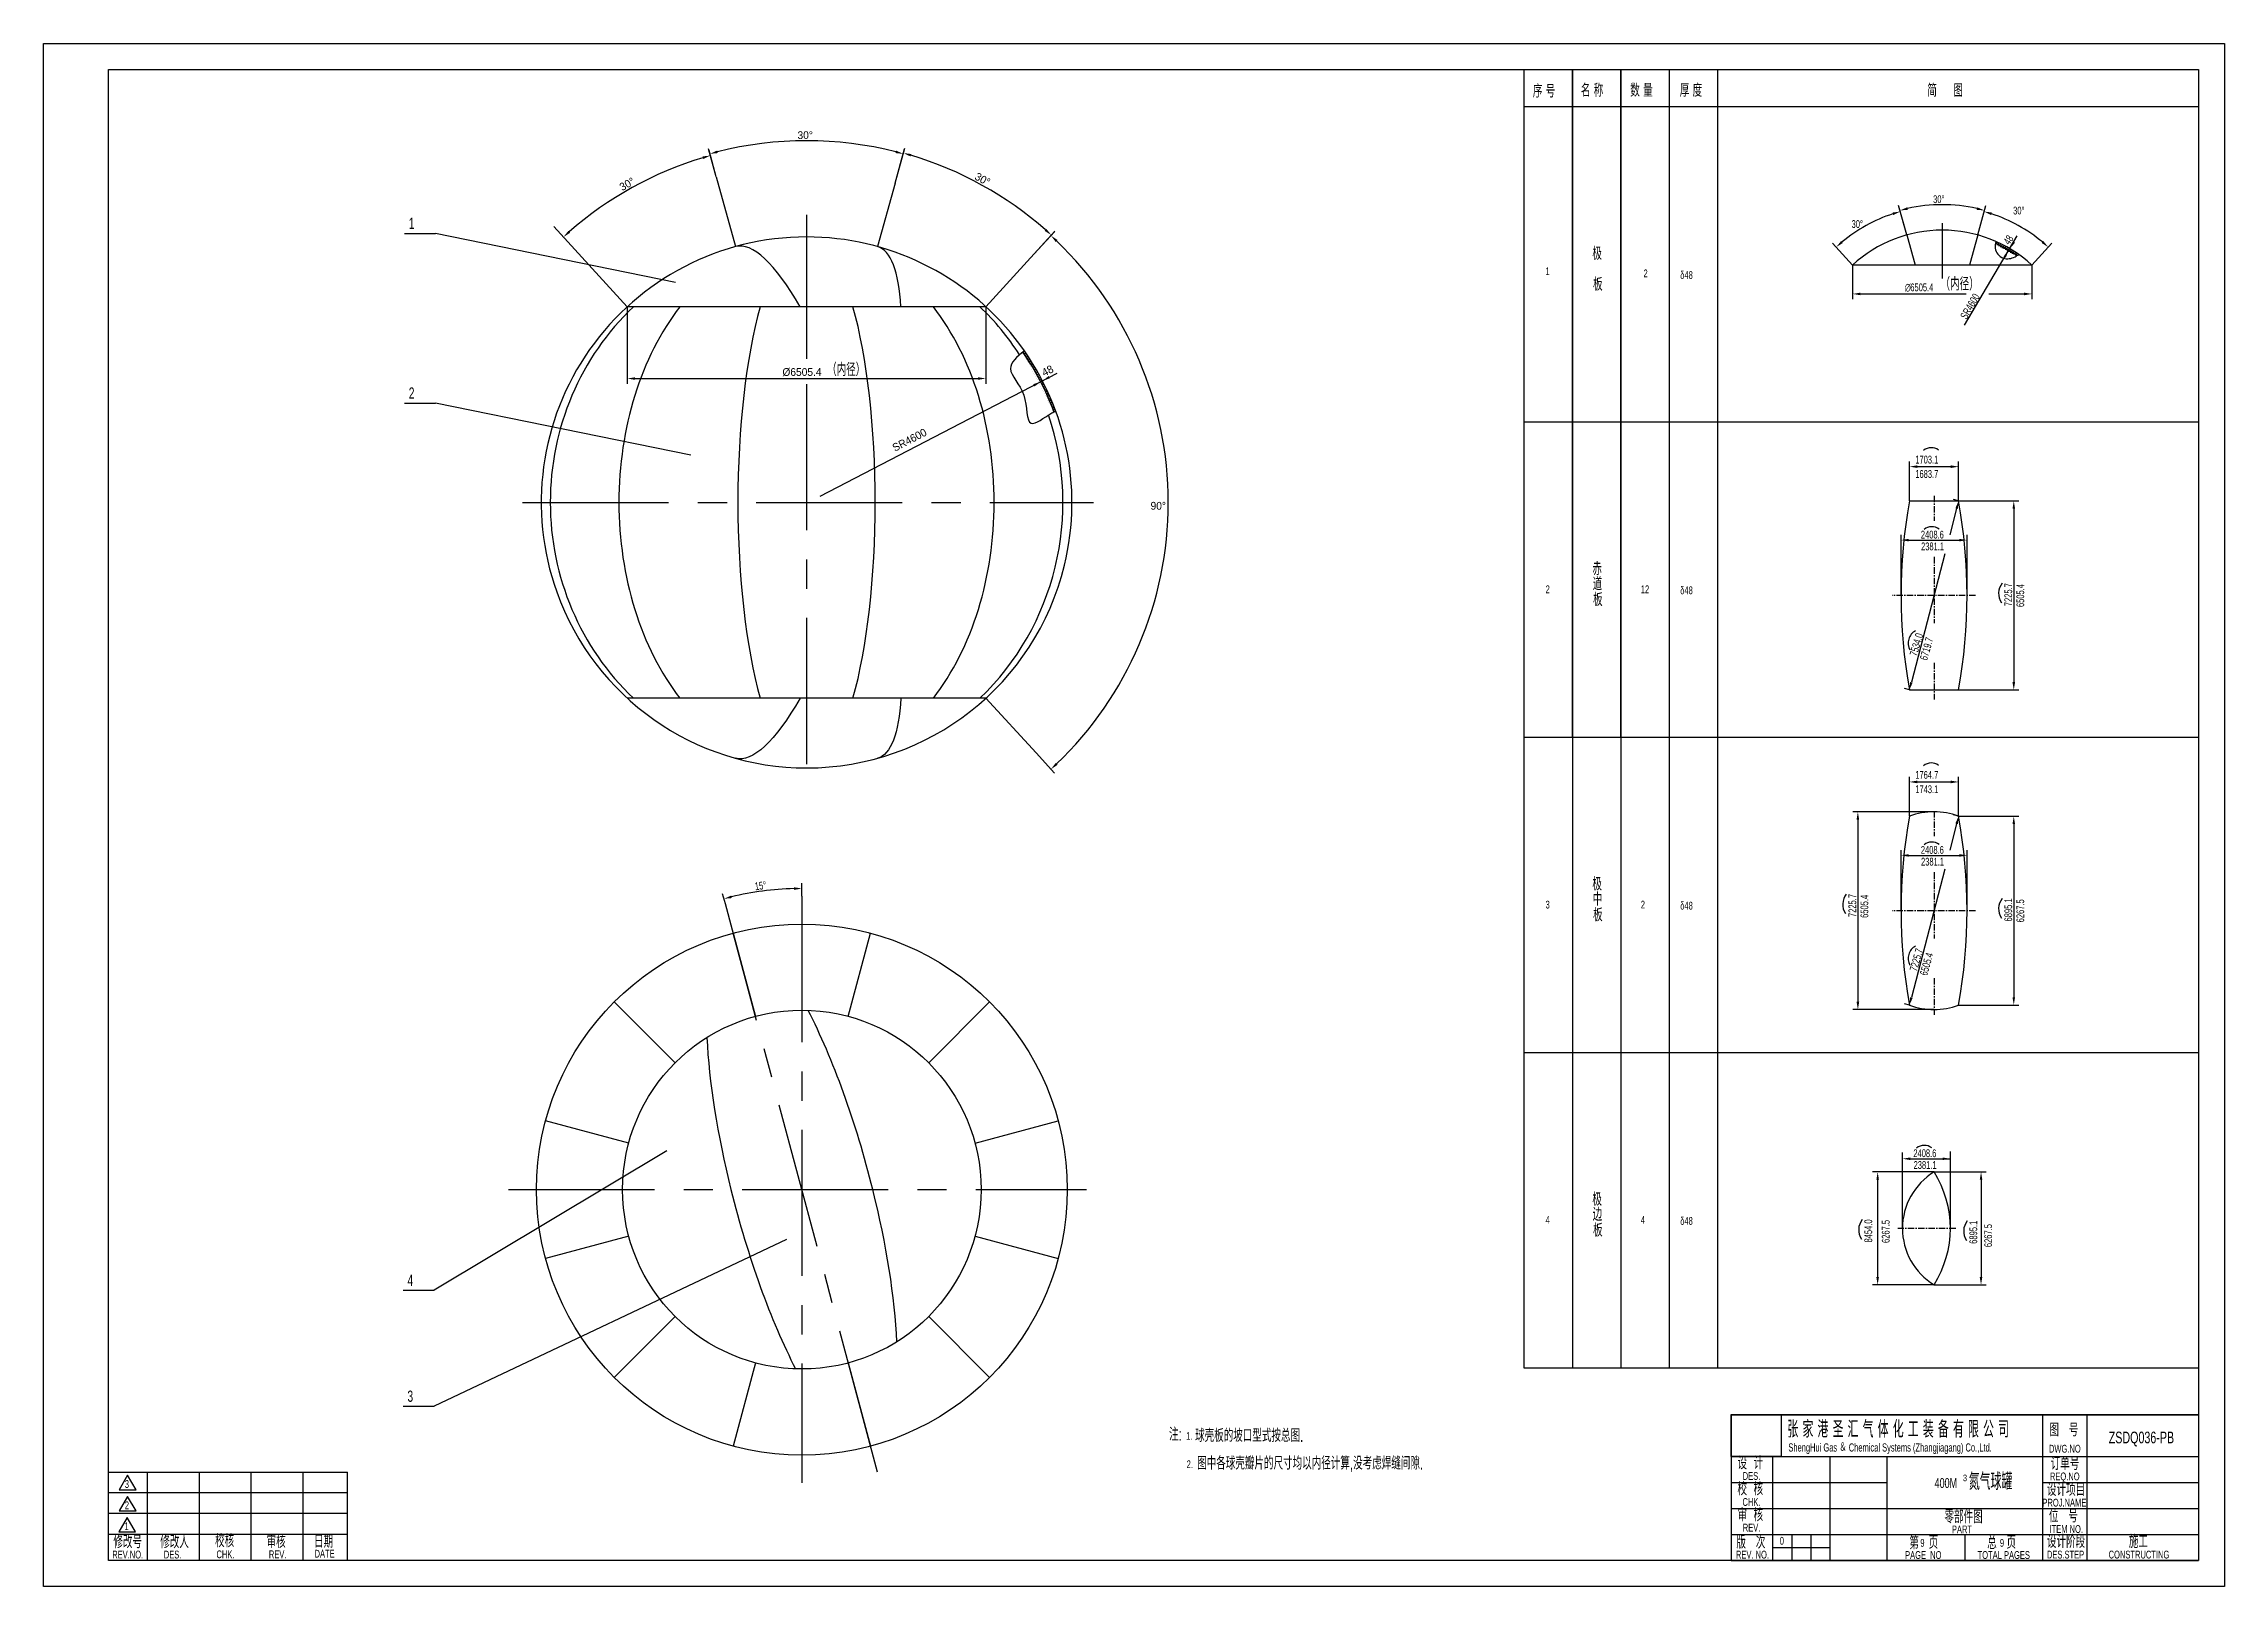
# Model space of a CAD drawing. Header units: millimetres. Extents: x 498745 to 743872, y 17439 to 118325.
# Drawn here: x 569013 to 606813, y 60461 to 87191 of the extents above; entities that cross this region are included whole.
import ezdxf

# ---------------------------------------------------------------- set-up
doc = ezdxf.new("R2010")
doc.units = ezdxf.units.MM
doc.header["$LTSCALE"] = 45
doc.linetypes.add('CENTER', pattern=[2, 1.25, -0.25, 0.25, -0.25])
doc.styles.add('HGCAD', font='HGCAD.SHX', dxfattribs={"width": 0.75, "bigfont": 'HGCADHZ.SHX'})
picture_1 = doc.add_image_def('image1.jpg', size_in_pixel=(195, 162))

# ---------------------------------------------------------------- blocks, each defined once
blk = doc.blocks.new('xgl')
at = {"color": 4, "linetype": 'Continuous'}
for p, q in [((0, 34), (92, 34)), ((0, 0), (0, 34)), ((92, 0), (92, 34)), ((92, 0), (0, 0))]:
    blk.add_line(p, q, dxfattribs=at)
at = {"color": 2, "linetype": 'Continuous'}
for p, q in [((15, 0), (15, 34)), ((35, 0), (35, 34)), ((55, 0), (55, 34)), ((75, 0), (75, 34)), ((92, 26), (0, 26)), ((92, 18), (0, 18)), ((92, 10), (0, 10))]:
    blk.add_line(p, q, dxfattribs=at)
at = {"color": 7, "linetype": 'Continuous'}
for points in [[(4.13, 27.23), (10.59, 27.23), (7.36, 32.82)], [(4.13, 19.03), (10.59, 19.03), (7.36, 24.62)], [(3.99, 10.96), (10.45, 10.96), (7.22, 16.55)]]:
    blk.add_lwpolyline(points, close=True, dxfattribs=at)
at = {"color": 7, "linetype": 'Continuous', "style": 'HGCAD', "width": 0.7}
for s, p in [('3', (6.28, 27.91)), ('2', (6.28, 19.71)), ('1', (6.14, 11.64)), ('REV.NO.', (1.43, 0.75)), ('DES.', (21.29, 0.75)), ('DATE', (79.36, 1.08))]:
    blk.add_text(s, height=3, dxfattribs=at).set_placement(p)
at = {"style": 'HGCAD', "width": 0.7}
for s, height, p in [('修改号', 5, (1.87, 4.69)), ('修改人', 5, (19.93, 4.69)), ('校核', 5, (41.07, 5.06)), ('审核', 5, (60.88, 4.75)), ('日期', 5, (79.15, 4.84)), ('CHK.', 3, (41.57, 0.83)), ('REV.', 3, (61.76, 0.83))]:
    blk.add_text(s, height=height, dxfattribs=at).set_placement(p)

msp = doc.modelspace()

# ---------------------------------------------------------------- hatches: boundary and pattern name
at = {"linetype": 'Continuous'}
h = msp.add_hatch(dxfattribs=at)
h.set_pattern_fill('ANSI31', color=256, scale=10, style=0)
h.set_pattern_definition([(45, (302366.533, 66970.394), (-22.4506403, 22.4506403), [])])
edge = h.paths.add_edge_path()
edge.add_spline(control_points=[(602856.42, 83761.45), (602853.03, 83750.81), (602849.83, 83740.18), (602847.09, 83729.54)], knot_values=[25.89820214, 25.89820214, 25.89820214, 25.89820214, 58.36240755, 58.36240755, 58.36240755, 58.36240755], degree=3, periodic=0)
edge.add_arc((601921.76, 81659.92), 2267.06, 55.08711, 65.910439, ccw=False)
edge.add_spline(control_points=[(603219.26, 83518.96), (603229.45, 83525.17), (603239.42, 83531.62), (603249.29, 83538.13)], knot_values=[610.50330935, 610.50330935, 610.50330935, 610.50330935, 645.64121648, 645.64121648, 645.64121648, 645.64121648], degree=3, periodic=0)
edge.add_arc((601921.76, 81659.92), 2300, 54.74716, 66.022777)
h = msp.add_hatch(dxfattribs=at)
h.set_pattern_fill('ANSI31', color=256, scale=10, style=0)
h.set_pattern_definition([(45, (305576.92, 66970.394), (-22.4506403, 22.4506403), [])])
edge = h.paths.add_edge_path()
edge.add_spline(control_points=[(586014.38, 81867.89), (586004.58, 81860.54), (585994.92, 81853.19), (585985.44, 81845.83)], knot_values=[141.34226195, 141.34226195, 141.34226195, 141.34226195, 171.86717483, 171.86717483, 171.86717483, 171.86717483], degree=3, periodic=0)
edge.add_arc((582279.83, 79252.52), 4522.92, 20.178812, 34.985597, ccw=False)
edge.add_spline(control_points=[(586525.14, 80812.71), (586535.22, 80818.26), (586545.24, 80823.59), (586555.2, 80828.73)], knot_values=[2015.38312172, 2015.38312172, 2015.38312172, 2015.38312172, 2045.35005406, 2045.35005406, 2045.35005406, 2045.35005406], degree=3, periodic=0)
edge.add_arc((582237.54, 79241.96), 4600, 20.178682, 34.80987)

# ---------------------------------------------------------------- linework, layer by layer
at = {"color": 7, "ltscale": 2}
for p, q in [((569012.67, 87191.41), (606812.67, 87191.41)), ((569012.67, 60461.41), (569012.67, 87191.41)), ((606812.67, 87191.41), (606812.67, 60461.41)), ((580672.9, 84882.34), (581007.93, 83674.57)), ((583771.47, 84771.6), (583467.16, 83674.57)), ((586184.74, 83549.57), (585345.26, 82633.44)), ((586214.16, 74902.25), (585345.26, 75850.48)), ((606812.67, 60461.41), (569012.67, 60461.41))]:
    msp.add_line(p, q, dxfattribs=at)
at = {"color": 4, "ltscale": 2}
for p, q in [((570137.67, 60911.41), (570137.67, 86741.41)), ((570137.67, 86741.41), (606362.67, 86741.41)), ((594669.75, 86741.41), (594669.75, 86101.81)), ((595510.92, 86101.81), (595510.92, 86741.41)), ((595510.92, 86741.41), (595510.92, 86101.81)), ((596352.09, 86101.81), (596352.09, 86741.41)), ((596352.09, 86101.81), (596352.09, 86741.41)), ((596352.09, 86741.41), (596352.09, 86101.81)), ((597193.26, 86101.81), (597193.26, 86741.41)), ((597193.26, 86101.81), (597193.26, 86741.41)), ((598034.42, 86101.81), (598034.42, 86741.41)), ((606362.67, 86741.41), (606362.67, 60911.41)), ((594669.75, 86101.81), (594669.75, 64250.36)), ((594669.75, 86101.81), (606362.67, 86101.81)), ((595510.92, 86101.81), (595510.92, 64250.36)), ((595510.92, 75175.99), (595510.92, 86101.81)), ((596352.09, 86101.81), (596352.09, 64250.36)), ((596352.09, 75175.99), (596352.09, 86101.81)), ((596352.09, 75175.99), (596352.09, 86101.81)), ((597193.26, 64250.36), (597193.26, 86101.81)), ((597193.26, 75175.99), (597193.26, 86101.81)), ((598034.42, 64250.36), (598034.42, 86101.81)), ((594669.75, 80638.81), (606362.67, 80638.81)), ((601353.46, 79267.87), (602206.08, 79267.87)), ((601353.46, 75994.69), (602206.08, 75994.69)), ((594669.75, 75175.99), (606362.67, 75175.99)), ((594669.75, 69713.18), (606362.67, 69713.18)), ((594669.75, 64250.36), (606362.67, 64250.36)), ((606362.67, 60911.41), (570137.67, 60911.41))]:
    msp.add_line(p, q, dxfattribs=at)
at = {"linetype": 'Continuous'}
for p, q in [((580672.9, 84882.34), (580537.98, 85368.7)), ((580672.9, 84882.34), (580546.17, 85339.18)), ((583771.47, 84771.6), (583940.66, 85381.49)), ((583771.47, 84771.6), (583937.11, 85368.7)), ((601306.95, 83876.23), (601165.03, 84387.84)), ((601306.95, 83876.23), (601170.34, 84368.68)), ((602536.57, 83876.23), (602678.49, 84387.84)), ((579129.83, 82633.44), (577857.61, 84021.82)), ((586184.74, 83549.57), (586541.98, 83939.43)), ((600367.9, 83355.66), (600022.64, 83732.45)), ((602308.85, 82314.87), (603222.91, 83861.46)), ((603475.62, 83355.66), (603820.88, 83732.45)), ((600367.9, 83355.66), (600367.9, 82764.46)), ((603475.62, 83355.66), (603475.62, 82764.46)), ((600502.9, 82854.46), (602335.29, 82854.46)), ((602728.15, 82854.46), (603340.62, 82854.46)), ((579129.83, 82633.44), (579129.83, 81298.64)), ((585345.26, 82633.44), (585345.26, 81298.64)), ((579264.83, 81388.64), (585210.26, 81388.64)), ((582472.29, 79352.2), (586579.19, 81479.14)), ((582156.22, 72420.42), (582156.22, 72642.99)), ((580829.36, 72287.37), (580782.53, 72462.14)), ((601779.77, 67641.62), (600712.61, 67641.62)), ((600802.61, 67506.62), (600802.61, 65820.11)), ((601779.77, 67641.62), (602684.66, 67641.62)), ((602594.66, 67506.62), (602594.66, 65820.11)), ((601779.77, 65685.11), (600712.61, 65685.11)), ((601779.77, 65685.11), (602684.66, 65685.11))]:
    msp.add_line(p, q, dxfattribs=at)
at = {"color": 1, "linetype": 'CENTER', "ltscale": 45}
for p, q in [((582237.54, 84223.51), (582237.54, 81728.77)), ((601921.76, 84083.44), (601921.76, 83121.82)), ((582237.54, 81291.29), (582237.54, 74269.04)), ((577315.29, 79241.96), (587208.93, 79241.96)), ((583468.2, 62439.1), (580829.36, 72287.37)), ((582156.22, 72420.42), (582156.22, 62252.84)), ((577071.04, 67335.45), (587087.82, 67335.45))]:
    msp.add_line(p, q, dxfattribs=at)
at = {"color": 7}
for p, q in [((586184.74, 83549.57), (586533.85, 83930.56)), ((586214.16, 74902.25), (586533.85, 74553.36)), ((601779.77, 73882.26), (600369.83, 73882.26)), ((600459.83, 73747.26), (600459.83, 70589.66)), ((601779.77, 70454.66), (600369.83, 70454.66))]:
    msp.add_line(p, q, dxfattribs=at)
at = {"ltscale": 2}
for p, q in [((575269.73, 83903.84), (575806.33, 83903.84)), ((579965.1, 83052.87), (575806.33, 83903.84)), ((575269.73, 80964.58), (575806.33, 80964.58)), ((580232.63, 80058.87), (575806.33, 80964.58)), ((601353.46, 79267.87), (601353.46, 79952.04)), ((601488.46, 79862.04), (602071.08, 79862.04)), ((602206.08, 79267.87), (602206.08, 79952.04)), ((602172.05, 79137.23), (602052.85, 78679.63)), ((602206.08, 79267.87), (602118.98, 79290.56)), ((602206.08, 79267.87), (603252.14, 79267.87)), ((603162.14, 79132.87), (603162.14, 76129.69)), ((601207.62, 77631.28), (601207.62, 78678.91)), ((602351.92, 77631.28), (602351.92, 78678.91)), ((601342.62, 78588.91), (602216.92, 78588.91)), ((601966.98, 78349.97), (601387.49, 76125.33)), ((601353.46, 75994.69), (601266.37, 76017.38)), ((602206.08, 75994.69), (603252.14, 75994.69)), ((601353.46, 73805.05), (601353.46, 74489.23)), ((602206.08, 73805.05), (602206.08, 74489.23)), ((601488.46, 74399.23), (602071.08, 74399.23)), ((602206.08, 73805.05), (602118.98, 73827.74)), ((602206.08, 73805.05), (603252.14, 73805.05)), ((602172.05, 73674.41), (602052.85, 73216.82)), ((603162.14, 73670.05), (603162.14, 70666.87)), ((601207.62, 72168.46), (601207.62, 73216.1)), ((601342.62, 73126.1), (602216.92, 73126.1)), ((602351.92, 72168.46), (602351.92, 73216.1)), ((601966.98, 72887.15), (601387.49, 70662.51)), ((601353.46, 70531.87), (601266.37, 70554.56)), ((602206.08, 70531.87), (603252.14, 70531.87)), ((579815.99, 68005.55), (575782.87, 65591.65)), ((601232.27, 66663.37), (601232.27, 67980.71)), ((601367.27, 67870.31), (602063.13, 67870.31)), ((602063.13, 66663.37), (602063.13, 67995.37)), ((581890.94, 66473.02), (575782.87, 63583.29)), ((575246.28, 65591.65), (575782.87, 65591.65)), ((575246.28, 63583.29), (575782.87, 63583.29))]:
    msp.add_line(p, q, dxfattribs=at)
at = {"color": 4, "linetype": 'Continuous'}
for p, q in [((601306.95, 83876.23), (601451.36, 83355.66)), ((602536.57, 83876.23), (602392.16, 83355.66)), ((603475.62, 83355.66), (600367.9, 83355.66)), ((585345.26, 82633.44), (579129.83, 82633.44)), ((579775.04, 75850.48), (579129.83, 75850.48)), ((585345.26, 75850.48), (579129.83, 75850.48)), ((585345.26, 75850.48), (584700.04, 75850.48)), ((581351.89, 70337.27), (580965.66, 71778.71)), ((580965.66, 71778.71), (581351.89, 70337.27)), ((582960.56, 70337.27), (583346.79, 71778.71)), ((579958.74, 69532.93), (578903.53, 70588.14)), ((579958.74, 69532.93), (578903.53, 70588.14)), ((584353.71, 69532.93), (585408.91, 70588.14)), ((579154.4, 68139.78), (577712.96, 68526.02)), ((585158.05, 68139.78), (586599.48, 68526.02)), ((579154.4, 66531.11), (577712.96, 66144.88)), ((585158.05, 66531.11), (586599.48, 66144.88)), ((579958.74, 65137.96), (578903.53, 64082.76)), ((584353.71, 65137.96), (585408.91, 64082.76)), ((584353.71, 65137.96), (585408.91, 64082.76)), ((581351.89, 64333.63), (580965.66, 62892.19)), ((582960.56, 64333.63), (583346.79, 62892.19)), ((582960.56, 64333.63), (583346.79, 62892.19)), ((606362.67, 63431.41), (598259.43, 63431.41)), ((606362.67, 63431.41), (598259.43, 63431.41)), ((606362.67, 63431.41), (598259.43, 63431.41)), ((606362.67, 63431.41), (598259.43, 63431.41)), ((598262.67, 63431.41), (598262.67, 60911.41)), ((606362.67, 63431.41), (598262.67, 63431.41)), ((606362.67, 63431.41), (598262.67, 63431.41)), ((606362.67, 63431.41), (598262.67, 63431.41)), ((606362.67, 63431.41), (598262.67, 63431.41)), ((606362.67, 63431.41), (598262.67, 63431.41)), ((606362.67, 63431.41), (598262.67, 63431.41)), ((606362.67, 63431.41), (598262.67, 63431.41)), ((606362.67, 63431.41), (598262.67, 63431.41)), ((606362.67, 63431.41), (598262.67, 63431.41)), ((598262.67, 63431.41), (606362.67, 63431.41)), ((606362.67, 63431.41), (598262.67, 63431.41)), ((606362.67, 63431.41), (598262.67, 63431.41)), ((606362.67, 63431.41), (598262.67, 63431.41)), ((606362.67, 63431.41), (598262.67, 63431.41)), ((606362.67, 63431.41), (598262.67, 63431.41)), ((606362.67, 63431.41), (598262.67, 63431.41)), ((606362.67, 63431.41), (598262.67, 63431.41)), ((606362.67, 63431.41), (598262.67, 63431.41)), ((606362.67, 63431.41), (598262.67, 63431.41)), ((606362.67, 63431.41), (598262.67, 63431.41)), ((606362.67, 63431.41), (598262.67, 63431.41)), ((606362.67, 63431.41), (598265.9, 63431.41)), ((606362.67, 63431.41), (598265.9, 63431.41)), ((606362.67, 63431.41), (598265.9, 63431.41)), ((606362.67, 63431.41), (598265.9, 63431.41)), ((606362.67, 63431.41), (598265.9, 63431.41)), ((606362.67, 63431.41), (598265.9, 63431.41)), ((606362.67, 63431.41), (598265.91, 63431.41)), ((606362.67, 63431.41), (598265.91, 63431.41)), ((606362.67, 63431.41), (598265.91, 63431.41)), ((603662.67, 63431.41), (603662.67, 60911.41)), ((604427.67, 63431.41), (604427.67, 60911.41)), ((606362.67, 63431.41), (606362.67, 60911.41)), ((598262.67, 62711.41), (606362.67, 62711.41)), ((598982.67, 62711.41), (598982.67, 60911.41)), ((599972.67, 62711.41), (599972.67, 60911.41)), ((600962.67, 62711.41), (600962.67, 60911.41)), ((598262.67, 62261.41), (600962.67, 62261.41)), ((603662.67, 62261.41), (606362.67, 62261.41)), ((598262.67, 61811.41), (603662.67, 61811.41)), ((603662.67, 61811.41), (606362.67, 61811.41)), ((598262.67, 61361.41), (603662.67, 61361.41)), ((599312.67, 61361.41), (599312.67, 60911.41)), ((599642.67, 61361.41), (599642.67, 60911.41)), ((602312.67, 61361.41), (602312.67, 60911.41)), ((603662.67, 61361.41), (606362.67, 61361.41)), ((598262.67, 60911.41), (603662.67, 60911.41)), ((598982.67, 61136.32), (599972.67, 61136.32)), ((603662.67, 60911.41), (606362.67, 60911.41))]:
    msp.add_line(p, q, dxfattribs=at)
at = {"color": 1, "linetype": 'CENTER', "ltscale": 2}
for p, q in [((601779.77, 79357.55), (601779.77, 78920.81)), ((601779.77, 78298.51), (601779.77, 77151.66)), ((602500.42, 77631.28), (601053.87, 77631.28)), ((601779.77, 76464.46), (601779.77, 75826.55)), ((601779.77, 73894.73), (601779.77, 73457.99)), ((601779.77, 72835.69), (601779.77, 71688.85)), ((602500.42, 72168.46), (601053.87, 72168.46)), ((601779.77, 71001.65), (601779.77, 70363.73)), ((602155.71, 66663.37), (601154.77, 66663.37))]:
    msp.add_line(p, q, dxfattribs=at)
at = {"color": 4, "linetype": 'Continuous'}
for radius in [4600, 3107.71]:
    msp.add_circle((582156.22, 67335.45), radius, dxfattribs=at)
at = {"linetype": 'Continuous'}
for centre, radius, start, end in [((582237.54, 79241.96), 6268.1, 75.729947, 104.270052), ((582237.54, 79241.96), 6237.47, 106.744188, 131.259901), ((582237.54, 79241.96), 6281.38, 48.731431, 73.264478), ((601921.76, 81659.92), 2740.93, 77.3182, 102.681798), ((601921.76, 81659.92), 2721.05, 108.347005, 129.657085), ((601921.76, 81659.92), 2721.05, 50.342915, 71.652995), ((582156.22, 67335.45), 5217.54, 91.482527, 103.517473)]:
    msp.add_arc(centre, radius, start, end, dxfattribs=at)
at = {"color": 4, "linetype": 'Continuous'}
for centre, radius, start, end in [((601921.76, 81659.92), 2300, 90, 132.5), ((601921.76, 81659.92), 2300, 47.5, 90), ((582237.54, 79241.96), 4600, 90, 199.691557), ((582237.54, 79241.96), 4600, 346.297131, 90), ((601921.76, 81659.92), 2267.06, 55.08711, 65.910439), ((582279.83, 79252.52), 4522.92, 20.178812, 34.985597), ((582237.54, 79241.96), 4600, 270, 346.297131), ((582237.54, 79241.96), 4600, 199.691557, 270)]:
    msp.add_arc(centre, radius, start, end, dxfattribs=at)
at = {"color": 7}
msp.add_arc((582237.54, 79241.96), 6269.34, 313.733795, 46.266205, dxfattribs=at)
at = {"ltscale": 2}
for centre, radius, start, end in [((601732.87, 79971.8), 218.61, 54.389351, 128.154404), ((601742.3, 78601.74), 218.61, 54.389351, 128.154404), ((603188.35, 77662.47), 289, 141.530871, 213.259608), ((601574.16, 76803.02), 244.17, 117.976654, 208.599411), ((601732.87, 74508.98), 218.61, 54.389351, 128.154404), ((601742.3, 73138.92), 218.61, 54.389351, 128.154404), ((600486.04, 72276.87), 289, 141.530871, 213.259608), ((603188.35, 72199.66), 289, 141.530871, 213.259608), ((601574.16, 71340.21), 244.17, 117.976654, 208.599411), ((601612.84, 67883.14), 218.61, 54.389351, 128.154404), ((600762.34, 66638.23), 289, 141.530871, 213.259608), ((602582.39, 66614.96), 289, 141.530871, 213.259608)]:
    msp.add_arc(centre, radius, start, end, dxfattribs=at)
at = {"color": 4, "ltscale": 2}
for centre, radius, start, end in [((610463.21, 77631.28), 9255.59, 169.815305, 190.184695), ((593096.33, 77631.28), 9255.59, 349.815305, 10.184695), ((610463.21, 72168.46), 9255.59, 169.815305, 190.184695), ((601779.77, 72666.75), 1215.51, 69.468523, 110.531477), ((593096.33, 72168.46), 9255.59, 349.815305, 10.184695), ((601779.77, 71670.17), 1215.51, 249.468523, 290.531477), ((602379.97, 66663.37), 1147.71, 121.530934, 238.469066), ((600232.78, 66663.37), 1830.34, 327.692239, 32.307761)]:
    msp.add_arc(centre, radius, start, end, dxfattribs=at)
at = {"color": 4, "linetype": 'Continuous'}
for centre, major_axis, ratio, start_param, end_param in [((582237.54, 79241.96), (-1229.61, 4432.61), 0.24880089, 5.51189123, 6.28318531), ((582237.54, 79241.96), (1229.61, 4432.61), 0.24434404, 5.648577, 6.28318531), ((582237.54, 79241.96), (0, 4600), 0.96592583, 0.74176493, 2.39982772), ((582237.54, 79241.96), (0, 4600), 0.70710678, 0.74176493, 2.39982772), ((582237.54, 79241.96), (0, 4600), 0.25881905, 7.02495024, 8.68301303), ((582237.54, 79241.96), (0, 4600), 0.25881905, 3.88335759, 5.54142038), ((582237.54, 79241.96), (0, 4600), 0.70710678, 3.88335759, 5.54142038), ((582237.54, 79241.96), (0, 4600), 0.96592583, 5.30227486, 5.54142038), ((582237.54, 79241.96), (0, 4600), 0.96592583, 3.88335759, 5.04805364), ((582156.22, 67335.45), (-1190.57, 4443.26), 0.25881905, 4.64314949, 5.41480167), ((582156.22, 67335.45), (-1190.57, 4443.26), 0.25881905, 0.86838364, 1.50155683), ((582156.22, 67335.45), (-1190.57, 4443.26), 0.25881905, 1.50155683, 2.27320902), ((582156.22, 67335.45), (-1190.57, 4443.26), 0.25881905, 4.00997629, 4.64314949)]:
    msp.add_ellipse(centre, major_axis=major_axis, ratio=ratio, start_param=start_param, end_param=end_param, dxfattribs=at)
at = {"color": 4, "linetype": 'Continuous', "extrusion": (0, 0, -1)}
for major_axis, ratio, start_param in [((-1229.61, -4432.61), 0.24880089, 5.51189123), ((1229.61, -4432.61), 0.24434404, 5.648577)]:
    msp.add_ellipse((582237.54, 79241.96), major_axis=major_axis, ratio=ratio, start_param=start_param, end_param=6.28318531, dxfattribs=at)
at = {"linetype": 'Continuous'}
for points, knots in [([(602856.42, 83761.45), (602844.2, 83723.14), (602816.24, 83611.86), (602964.73, 83431.42), (603148.04, 83473.52), (603228.5, 83524.41), (603249.29, 83538.13)], [25.89820214, 25.89820214, 25.89820214, 25.89820214, 142.84784308, 365.40901035, 571.58547843, 645.64121648, 645.64121648, 645.64121648, 645.64121648]), ([(586014.38, 81867.89), (585879.47, 81766.71), (585639.83, 81539.98), (586096.37, 81170.88), (586017.27, 80435.91), (586376.85, 80731.07), (586533.65, 80817.62), (586555.2, 80828.73)], [141.34226195, 141.34226195, 141.34226195, 141.34226195, 561.56114489, 1076.73993418, 1579.63399094, 1980.52280057, 2045.35005406, 2045.35005406, 2045.35005406, 2045.35005406])]:
    msp.add_open_spline(points, degree=3, knots=knots, dxfattribs=at)
for points in [[(580434.29, 85236.58), (580446.78, 85193.35), (580570.22, 85252.46)], [(580698.28, 85294.92), (580686.72, 85338.41), (580562.04, 85281.98)], [(583788.37, 85338.41), (583776.8, 85294.92), (583913.05, 85281.98)], [(584040.05, 85235.67), (584052.54, 85278.9), (583916.6, 85294.77)], [(601325.5, 84312.17), (601314.55, 84355.81), (601189.09, 84301.12)], [(602528.97, 84355.81), (602518.01, 84312.17), (602654.43, 84301.12)], [(578139.1, 83914.08), (578109.06, 83947.58), (578023.57, 83840.71)], [(586395.7, 83979.96), (586365.65, 83946.45), (586481.18, 83873.08)], [(601058.7, 84264.18), (601071.8, 84221.13), (601194.4, 84281.96)], [(602784.82, 84264.18), (602771.72, 84221.13), (602649.12, 84281.96)], [(600199.99, 83737.84), (600170.42, 83771.76), (600083.44, 83666.09)], [(602985.88, 83507.3), (603024.62, 83484.41), (603073.94, 83612.07)], [(603183.61, 83743.07), (603144.99, 83766.16), (603095.04, 83638.73)], [(603643.53, 83737.84), (603673.1, 83771.76), (603760.08, 83666.09)], [(600502.9, 82876.96), (600502.9, 82831.96), (600367.9, 82854.46)], [(603340.62, 82876.96), (603340.62, 82831.96), (603475.62, 82854.46)], [(579264.83, 81411.14), (579264.83, 81366.14), (579129.83, 81388.64)], [(585210.26, 81411.14), (585210.26, 81366.14), (585345.26, 81388.64)], [(586165.87, 81290.42), (586186.57, 81250.46), (586296.1, 81332.53)], [(586454.47, 81392.08), (586433.01, 81431.63), (586325.08, 81347.48)], [(580942.21, 72386.65), (580931.12, 72430.26), (580805.82, 72375.21)], [(582020.94, 72573.74), (582021.53, 72528.75), (582156.22, 72552.99)], [(600780.11, 67506.62), (600825.11, 67506.62), (600802.61, 67641.62)], [(602572.16, 67506.62), (602617.16, 67506.62), (602594.66, 67641.62)], [(600780.11, 65820.11), (600825.11, 65820.11), (600802.61, 65685.11)], [(602572.16, 65820.11), (602617.16, 65820.11), (602594.66, 65685.11)]]:
    msp.add_solid(points, dxfattribs=at)
at = {"color": 7}
for points in [[(586556.21, 83755.51), (586586.97, 83788.35), (586473.05, 83864.2)], [(586586.97, 74695.57), (586556.21, 74728.42), (586473.05, 74619.72)], [(600437.33, 73747.26), (600482.33, 73747.26), (600459.83, 73882.26)], [(600437.33, 70589.66), (600482.33, 70589.66), (600459.83, 70454.66)]]:
    msp.add_solid(points, dxfattribs=at)
at = {"ltscale": 2}
for points in [[(601488.46, 79884.54), (601488.46, 79839.54), (601353.46, 79862.04)], [(602071.08, 79884.54), (602071.08, 79839.54), (602206.08, 79862.04)], [(602150.27, 79142.9), (602193.82, 79131.56), (602206.08, 79267.87)], [(603139.64, 79132.87), (603184.64, 79132.87), (603162.14, 79267.87)], [(601342.62, 78611.41), (601342.62, 78566.41), (601207.62, 78588.91)], [(602216.92, 78611.41), (602216.92, 78566.41), (602351.92, 78588.91)], [(601365.72, 76131), (601409.27, 76119.66), (601353.46, 75994.69)], [(603139.64, 76129.69), (603184.64, 76129.69), (603162.14, 75994.69)], [(601488.46, 74421.73), (601488.46, 74376.73), (601353.46, 74399.23)], [(602071.08, 74421.73), (602071.08, 74376.73), (602206.08, 74399.23)], [(602150.27, 73680.09), (602193.82, 73668.74), (602206.08, 73805.05)], [(603139.64, 73670.05), (603184.64, 73670.05), (603162.14, 73805.05)], [(601342.62, 73148.6), (601342.62, 73103.6), (601207.62, 73126.1)], [(602216.92, 73148.6), (602216.92, 73103.6), (602351.92, 73126.1)], [(601365.72, 70668.19), (601409.27, 70656.84), (601353.46, 70531.87)], [(603139.64, 70666.87), (603184.64, 70666.87), (603162.14, 70531.87)], [(601367.27, 67892.81), (601367.27, 67847.81), (601232.27, 67870.31)], [(601928.13, 67892.81), (601928.13, 67847.81), (602063.13, 67870.31)]]:
    msp.add_solid(points, dxfattribs=at)

# ---------------------------------------------------------------- block references
at = {"ltscale": 2, "xscale": 45, "yscale": 45, "zscale": 45}
msp.add_blockref('xgl', (570137.67, 60911.41), dxfattribs=at)

# ---------------------------------------------------------------- texts
at = {"ltscale": 2, "style": 'HGCAD', "width": 0.7}
for s, p in [('序 号', (594826, 86257.14)), ('名 称', (595657.76, 86269.73)), ('数 量', (596514.73, 86269.73)), ('厚 度', (597372.89, 86269.73)), ('简     图', (601663.43, 86269.73)), ('极', (595857.72, 83444.17)), ('板', (595869.62, 82909.06)), ('赤', (595857.72, 77981.35)), ('道', (595863.67, 77719.74)), ('板', (595869.62, 77446.25)), ('极', (595857.72, 72518.54)), ('板', (595869.62, 71983.43)), ('中', (595863.67, 72256.93)), ('极', (595857.72, 67055.72)), ('边', (595863.67, 66794.11)), ('板', (595869.62, 66520.62))]:
    msp.add_text(s, height=225, dxfattribs=at).set_placement(p)
at = {"linetype": 'Continuous', "style": 'HGCAD'}
for s, p in [('30°', (582080.04, 85538.19)), ('%%c6505.4', (581818.71, 81434.37)), ('90°', (588200.14, 79116.28))]:
    msp.add_text(s, height=135, dxfattribs=at).set_placement(p)
for s, rotation, p in [('30°', 29.002045, (579042.3, 84634.6)), ('30°', 330.997954, (585139.22, 84847.54)), ('48', 27.379412, (586358.48, 81419.81)), ('SR4600', 27.379412, (583768.53, 80119.18))]:
    msp.add_text(s, height=135, rotation=rotation, dxfattribs=at).set_placement(p)
at = {"color": 7, "style": 'HGCAD', "width": 0.7}
for s, height, p in [('30°', 135, (601764.26, 84428.98)), ('30°', 135, (603151.23, 84231.51)), ('30°', 135, (600350.91, 83997.78)), ('∅', 135, (601274.47, 82901.02)), ('6505.4', 135, (601368.97, 82901.02)), ('1703.1', 135, (601454.83, 79916.6)), ('1683.7', 135, (601454.83, 79667.55)), ('2408.6', 135, (601550.97, 78617.04)), ('2381.1', 135, (601554.75, 78412.91)), ('1764.7', 135, (601454.83, 74453.79)), ('1743.1', 135, (601454.83, 74204.73)), ('2408.6', 135, (601550.97, 73154.22)), ('2381.1', 135, (601554.75, 72950.1)), ('2408.6', 135, (601421.51, 67898.43)), ('2381.1', 135, (601425.29, 67694.31)), ('ZSDQ036-PB', 202.5, (604807.86, 62939.74))]:
    msp.add_text(s, height=height, dxfattribs=at).set_placement(p)
at = {"color": 4, "ltscale": 2, "style": 'HGCAD', "width": 0.7}
for s, p in [('1', (575342.08, 83979.44)), ('2', (575342.08, 81040.19)), ('4', (575318.62, 65667.25)), ('3', (575318.62, 63658.89))]:
    msp.add_text(s, height=194.4, dxfattribs=at).set_placement(p)
at = {"color": 7, "style": 'HGCAD', "width": 0.7}
for s, rotation, p in [('48', 57.508891, (603086.39, 83693.96)), ('SR4600', 59.601848, (602342.31, 82401.18)), ('7225.7', 90, (603134.01, 77444.47)), ('6505.4', 90, (603342.66, 77429.45)), ('7534.0', 73.914395, (601483.24, 76569.47)), ('6719.7', 73.914395, (601659.38, 76496.03)), ('7225.7', 90, (600431.7, 72058.86)), ('6505.4', 90, (600640.35, 72043.84)), ('6895.1', 90, (603134.01, 71981.65)), ('6267.5', 90, (603342.66, 71966.63)), ('7225.7', 73.914395, (601483.24, 71106.66)), ('6505.4', 73.914395, (601659.38, 71033.21)), ('8454.0', 90, (600708, 66420.23)), ('6267.5', 90, (601009.91, 66410.93)), ('6895.1', 90, (602528.05, 66396.95)), ('6267.5', 90, (602785.56, 66339))]:
    msp.add_text(s, height=135, rotation=rotation, dxfattribs=at).set_placement(p)
at = {"color": 7, "linetype": 'Continuous', "style": 'HGCAD'}
for s, height, width, p in [('1', 135, 0.7, (595046.79, 83180.94)), ('2', 135, 0.7, (596744.03, 83143.25)), ('δ48', 135, 0.7, (597380.81, 83114.62)), ('2', 135, 0.7, (595046.79, 77669.23)), ('12', 135, 0.7, (596697.44, 77669.23)), ('δ48', 135, 0.7, (597380.81, 77651.62)), ('3', 135, 0.7, (595046.79, 72206.42)), ('2', 135, 0.7, (596697.44, 72206.42)), ('δ48', 135, 0.7, (597380.81, 72188.81)), ('4', 135, 0.7, (595046.79, 66743.6)), ('4', 135, 0.7, (596697.44, 66743.6)), ('δ48', 135, 0.7, (597380.81, 66725.99)), ('DWG.NO', 135.054, 0.7, (603771.67, 62778.63)), ('DES.', 135.054, 0.7, (598464.16, 62306.48)), ('3', 113.4, 0.7, (602281.37, 62283.43)), ('氮气球罐', 291.947, 0.68, (602383.46, 62132.17)), ('REQ.NO', 135.054, 0.7, (603788.62, 62299.04)), ('CHK.', 135.054, 0.7, (598459.41, 61856.3)), ('400M', 170.303, 0.7, (601790.16, 62166.92)), ('PROJ.NAME', 135.054, 0.7, (603657.93, 61844.54)), ('REV.', 135.054, 0.7, (598464.58, 61411.97)), ('0', 135.05, 0.7, (599106.36, 61183.78)), ('9', 135.05, 0.7, (601542.72, 61147.82)), ('PART ', 135.054, 0.7, (602089.77, 61380.94)), ('9', 135.05, 0.7, (602921.41, 61148.25)), ('ITEM NO.', 135.054, 0.7, (603781.64, 61387.1)), ('REV. NO.', 135.054, 0.7, (598346.33, 60943.81)), ('PAGE  NO', 135.054, 0.7, (601278.12, 60937.15)), ('TOTAL PAGES', 135.0539, 0.7, (602535.19, 60937.15)), ('DES.STEP', 135.054, 0.7, (603736.92, 60944.54)), ('CONSTRUCTING', 135.0539, 0.7, (604806.24, 60944.54))]:
    msp.add_text(s, height=height, dxfattribs=dict(at, width=width)).set_placement(p)
at = {"style": 'HGCAD', "width": 0.7}
for s, height, p in [('（内径）', 225, (601892.62, 82915.41)), ('（内径）', 225, (582592.79, 81431.58)), ('注:', 225, (588519.69, 62983.4)), ('球壳板的坡口型式按总图.', 225, (588971.58, 62963.84)), ('图   号', 225.09, (603779.88, 63061.59)), ('图中各球壳瓣片的尺寸均以内径计算,没考虑焊缝间隙.', 225, (589008.01, 62484.87)), ('设  计', 225.09, (598372.61, 62488.99)), ('订单号', 225.09, (603801.51, 62477.3)), ('校  核', 225.09, (598372.61, 62038.99)), ('设计项目', 225.09, (603737.48, 62027.3)), ('审  核', 225.09, (598372.61, 61588.99)), ('零部件图', 225.09, (601960.55, 61555.7)), ('位   号', 225.09, (603771.04, 61569.86)), ('版   次', 225.09, (598354.54, 61115.69)), ('第', 225.09, (601351.94, 61104.01)), ('页', 225.09, (601686.06, 61111.28)), ('总', 225.09, (602701.94, 61104.01)), ('页', 225.09, (603036.06, 61111.28)), ('设计阶段', 225.09, (603737.48, 61127.3)), ('施工', 225.09, (605155.89, 61127.3))]:
    msp.add_text(s, height=height, dxfattribs=at).set_placement(p)
at = {"color": 2, "linetype": 'Continuous', "style": 'HGCAD', "width": 0.7}
for s, p in [('1.', (588817.6, 63000.85)), ('2.', (588825.24, 62509.68))]:
    msp.add_text(s, height=135, dxfattribs=at).set_placement(p)
at = {"color": 4, "style": 'HGCAD', "width": 0.68}
msp.add_text('张 家 港 圣 汇 气 体 化 工 装 备 有 限 公 司', height=292.0638, dxfattribs=at).set_placement((599238.59, 63038.16))
at = {"color": 4, "linetype": 'Continuous', "style": 'HGCAD', "width": 0.7}
msp.add_text(' ShengHui Gas ＆ Chemical Systems (Zhangjiagang) Co.,Ltd.', height=141.9754, dxfattribs=at).set_placement((599218.94, 62797.29))
at = {"linetype": 'Continuous', "insert": (581439.42, 72600.04), "char_height": 135, "attachment_point": 5, "rotation": 7.753505, "style": 'HGCAD'}
msp.add_mtext('15°', dxfattribs=at)

# ---------------------------------------------------------------- pictures from other files: only their frames are drawn
at = {"color": 7}
image = msp.add_image(picture_1, insert=(598262.67, 62711.13), size_in_units=(867.01, 720.29), dxfattribs=at)
image.dxf.flags = 7

doc.saveas('drawing.dxf')
